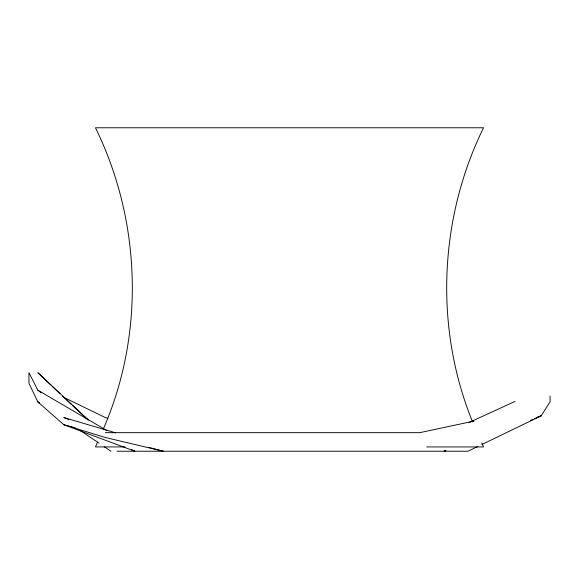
<?xml version="1.0" encoding="UTF-8"?>
<svg xmlns="http://www.w3.org/2000/svg" width="579" height="579" viewBox="0 0 579 579"><rect width="100%" height="100%" fill="white"/><g stroke="black" fill="none" stroke-linecap="round" stroke-linejoin="round"><path stroke-width="0.87" d="M97.576 442.095L95.463 446.93L124.984 446.93M103.214 429.205C145.003 333.859 141.225 221.026 95.463 127.771L483.537 127.771C439.041 218.449 434.315 327.388 472.269 421.15M477.769 446.51L468.013 451.229L117.067 451.229M481.829 444.542L541.17 415.816L550.05 401.884L550.05 396.043M469.135 422.46L515.144 401.37M472.102 421.867L473.738 421.143L419.775 432.665L105.262 432.665M530.596 420.426L533.035 419.362M534.663 418.653L541.17 415.816L536.95 417.35M426.701 446.93L483.537 446.93L481.779 442.906M75.19 427.772L63.856 424.754L37.83 401.884L28.95 383.32L28.95 372.659L37.83 390.195L41.377 392.953M148.448 447.285L163.271 451.229L105.262 437.478L63.856 424.754L134.9 451.229L131.694 449.601M107.875 418.262L105.262 417.531L63.856 397.418L62.554 396.181M115.728 432.875L63.856 417.531L68.872 419.609M39.43 402.702L37.83 401.884L39.321 402.897M37.83 390.195L106.949 430.595M80.38 430.588L99.045 443.174M104.271 446.699L110.987 451.229M63.856 397.418L71.087 404.142M72.397 405.365L88.167 420.036M88.254 419.927L37.83 372.659L50.843 385.035M52.146 386.273L59.955 393.706M445.787 450.614L444.1 451.229L445.808 450.65"/></g></svg>
